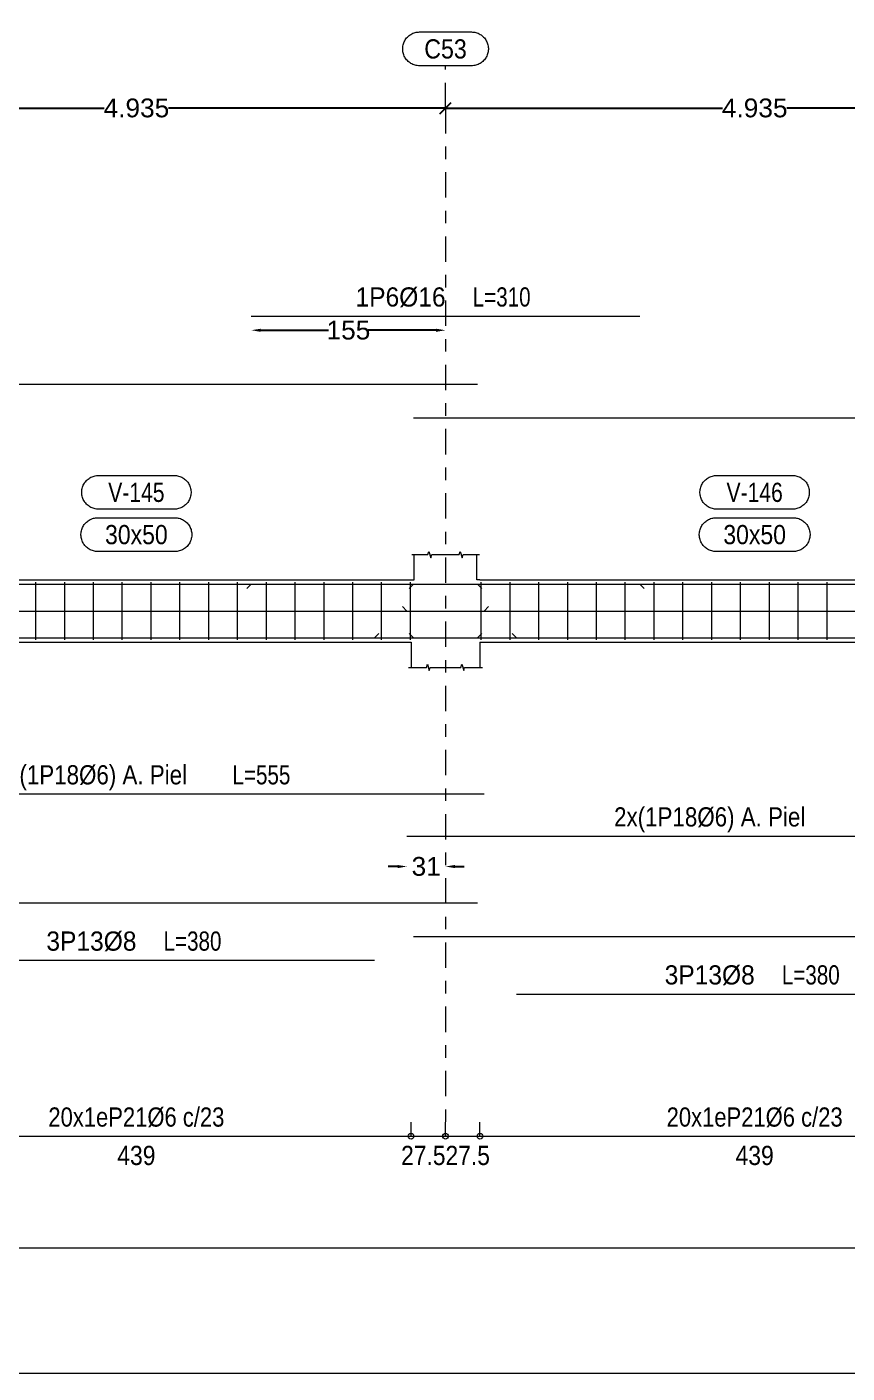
# Model space of a CAD drawing. Header units: millimetres. Extents: x 2 to 158, y -69 to 77.
# Drawn here: x 95.91 to 102.46, y 2.99 to 13.73 of the extents above; entities that cross this region are included whole.
import ezdxf
from ezdxf.enums import TextEntityAlignment as Align

# ---------------------------------------------------------------- set-up
doc = ezdxf.new("R2010")
doc.units = ezdxf.units.MM
doc.linetypes.add('CYPE_RAYAPUNTO', pattern=[0.4125, 0.2025, -0.105, 0, -0.105])
for name, color, linetype, lineweight in [('ALZ_ARM_LONG_ARM_TEXTOS', 3, 'Continuous', 9), ('ALZ_ARM_LONG_TXT_LONG', 3, 'Continuous', 9), ('ALZ_ARM_TRANS_TXT_EST', 3, 'Continuous', 9), ('ALZ_CONT_NUDOS', 122, 'Continuous', 9), ('ALZ_CONT_VIG_HORMIGON', 2, 'Continuous', 9), ('ALZ_COT_COT_ARM', 3, 'Continuous', 0), ('ALZ_COT_COT_EST', 3, 'Continuous', 0), ('ALZ_COT_COT_LIN_APOYOS', 2, 'CYPE_RAYAPUNTO', 0), ('ALZ_COT_LONGITUD_PROYECTADA', 122, 'Continuous', 0), ('ALZ_COT_TEXTOS_ESTRIBOS', 122, 'Continuous', 0), ('ALZ_REF_COT_LIN_AUX_COTA', 2, 'CYPE_RAYAPUNTO', 9), ('ALZ_REF_REF_NOMBRE', 3, 'Continuous', 9), ('ALZ_REF_REF_REFERENCIA', 3, 'Continuous', 9), ('ALZ_REF_TEXTO_REF_NOMBRE', 3, 'Continuous', 9), ('ALZ_REF_TEXTO_REF_REFERENCIA', 3, 'Continuous', 9), ('ARM_LONGITUDINAL_Ø16', 212, 'Continuous', 9), ('ARM_LONGITUDINAL_Ø6', 151, 'Continuous', 9), ('ARM_LONGITUDINAL_Ø8', 32, 'Continuous', 9), ('ARM_TRANSVERSAL_Ø6', 151, 'Continuous', 9), ('RECUAD_LIMITES', 2, 'Continuous', 0), ('RECUAD_MARCO', 1, 'Continuous', 20)]:
    doc.layers.add(name, color=color, linetype=linetype, lineweight=lineweight)
doc.styles.add('CYPETXT_0.225_romans', font='arial.ttf', dxfattribs={"height": 0.15})
doc.styles.add('CYPETXT_romans', font='arial.ttf', dxfattribs={"height": 0.2})
doc.dimstyles.new('cype_arrow', dxfattribs={"dimtxt": 0.18, "dimasz": 0.075, "dimexe": 0.05625, "dimexo": 0.05625, "dimgap": 0, "dimtad": 0, "dimdec": 4, "dimzin": 0, "dimdsep": 46, "dimtxsty": 'CYPETXT_0.225_romans', "dimcen": 0.09, "dimadec": 0, "dimazin": 0, "dimtfac": 1, "dimtdec": 4, "dimtofl": 0, "dimtmove": 2, "dimatfit": 3, "dimfxl": 1, "dimtolj": 1, "dimtzin": 0, "dimarcsym": 0})
doc.dimstyles.new('cype_oblique', dxfattribs={"dimtxt": 0.18, "dimasz": 0.18, "dimexe": 0.05625, "dimexo": 0.05625, "dimgap": 0, "dimtad": 0, "dimdec": 4, "dimzin": 0, "dimdsep": 46, "dimtxsty": 'CYPETXT_0.225_romans', "dimblk": 'OBLIQUE', "dimtsz": 0.045, "dimcen": 0.09, "dimadec": 0, "dimazin": 0, "dimtfac": 1, "dimtdec": 4, "dimtofl": 0, "dimtmove": 2, "dimatfit": 3, "dimfxl": 1, "dimtolj": 1, "dimtzin": 0, "dimarcsym": 0})

# ---------------------------------------------------------------- blocks, each defined once
blk = doc.blocks.new('*D221')
at = {"layer": 'ALZ_COT_LONGITUD_PROYECTADA', "color": 0, "lineweight": -2, "transparency": 16777216}
for p, q in [((94.275, 13.041), (94.365, 13.131)), ((99.21, 13.041), (99.3, 13.131)), ((94.32, 13.086), (96.531, 13.086)), ((99.255, 13.086), (97.044, 13.086))]:
    blk.add_line(p, q, dxfattribs=at)
at = {"layer": 'Defpoints', "color": 0, "transparency": 16777216}
for p in [(94.32, 13.086), (94.32, 13.086), (99.255, 13.086)]:
    blk.add_point(p, dxfattribs=at)
at = {"layer": 'ALZ_COT_LONGITUD_PROYECTADA', "color": 0, "transparency": 16777216, "insert": (96.788, 13.086), "char_height": 0.15, "attachment_point": 5, "style": 'CYPETXT_0.225_romans'}
blk.add_mtext('\\A1;4.935', dxfattribs=at)
blk = doc.blocks.new('_OBLIQUE')
at = {"color": 0, "linetype": 'ByBlock', "lineweight": -2}
blk.add_line((-0.5, -0.5), (0.5, 0.5), dxfattribs=at)
blk = doc.blocks.new('*D222')
at = {"layer": 'ALZ_COT_LONGITUD_PROYECTADA', "color": 0, "lineweight": -2, "transparency": 16777216}
for p, q in [((99.21, 13.041), (99.3, 13.131)), ((104.145, 13.041), (104.235, 13.131)), ((99.255, 13.086), (101.466, 13.086)), ((104.19, 13.086), (101.979, 13.086))]:
    blk.add_line(p, q, dxfattribs=at)
at = {"layer": 'Defpoints', "color": 0, "transparency": 16777216}
for p in [(99.255, 13.086), (99.255, 13.086), (104.19, 13.086)]:
    blk.add_point(p, dxfattribs=at)
at = {"layer": 'ALZ_COT_LONGITUD_PROYECTADA', "color": 0, "transparency": 16777216, "insert": (101.723, 13.086), "char_height": 0.15, "attachment_point": 5, "style": 'CYPETXT_0.225_romans'}
blk.add_mtext('\\A1;4.935', dxfattribs=at)
blk = doc.blocks.new('*D232')
at = {"layer": 'ALZ_COT_COT_ARM', "color": 0, "lineweight": -2, "transparency": 16777216}
for p, q in [((98.873, 7.03), (98.798, 7.03)), ((99.33, 7.03), (99.405, 7.03))]:
    blk.add_line(p, q, dxfattribs=at)
at = {"layer": 'ALZ_COT_COT_ARM', "color": 0, "transparency": 16777216}
for points in [[(98.873, 7.042), (98.873, 7.017), (98.948, 7.03)], [(99.33, 7.042), (99.33, 7.017), (99.255, 7.03)]]:
    blk.add_solid(points, dxfattribs=at)
at = {"layer": 'Defpoints', "color": 0, "transparency": 16777216}
for p in [(98.948, 7.03), (99.255, 7.03), (99.255, 7.03)]:
    blk.add_point(p, dxfattribs=at)
at = {"layer": 'ALZ_COT_COT_ARM', "color": 0, "transparency": 16777216, "insert": (99.101, 7.03), "char_height": 0.15, "attachment_point": 5, "style": 'CYPETXT_0.225_romans'}
blk.add_mtext('\\A1;31', dxfattribs=at)
blk = doc.blocks.new('*D242')
at = {"layer": 'ALZ_COT_COT_ARM', "color": 0, "lineweight": -2, "transparency": 16777216}
for p, q in [((97.78, 11.312), (98.321, 11.312)), ((99.18, 11.312), (98.639, 11.312))]:
    blk.add_line(p, q, dxfattribs=at)
at = {"layer": 'ALZ_COT_COT_ARM', "color": 0, "transparency": 16777216}
for points in [[(97.78, 11.324), (97.78, 11.299), (97.705, 11.312)], [(99.18, 11.324), (99.18, 11.299), (99.255, 11.312)]]:
    blk.add_solid(points, dxfattribs=at)
at = {"layer": 'Defpoints', "color": 0, "transparency": 16777216}
for p in [(97.705, 11.312), (99.255, 11.312), (99.255, 11.312)]:
    blk.add_point(p, dxfattribs=at)
at = {"layer": 'ALZ_COT_COT_ARM', "color": 0, "transparency": 16777216, "insert": (98.48, 11.312), "char_height": 0.15, "attachment_point": 5, "style": 'CYPETXT_0.225_romans'}
blk.add_mtext('\\A1;155', dxfattribs=at)

msp = doc.modelspace()

# ---------------------------------------------------------------- linework, layer by layer
at = {"layer": 'ALZ_CONT_NUDOS'}
for p, q in [((99.00515, 9.32004), (99.00515, 9.52004)), ((99.50515, 9.32004), (99.50515, 9.52004)), ((98.98015, 9.32004), (99.00515, 9.32004)), ((99.53015, 9.32004), (99.50515, 9.32004)), ((98.98015, 8.82004), (98.98015, 8.62004)), ((99.53015, 8.82004), (99.53015, 8.62004))]:
    msp.add_line(p, q, dxfattribs=at)
for points in [[(98.98515, 9.52004), (99.11515, 9.52004), (99.12265, 9.54504), (99.13765, 9.49504), (99.14515, 9.52004), (99.27515, 9.52004)], [(99.23515, 9.52004), (99.36515, 9.52004), (99.37265, 9.54504), (99.38765, 9.49504), (99.39515, 9.52004), (99.52515, 9.52004)], [(98.96015, 8.62004), (99.10265, 8.62004), (99.11015, 8.64504), (99.12515, 8.59504), (99.13265, 8.62004), (99.27515, 8.62004)], [(99.23515, 8.62004), (99.37765, 8.62004), (99.38515, 8.64504), (99.40015, 8.59504), (99.40765, 8.62004), (99.55015, 8.62004)]]:
    msp.add_lwpolyline(points, dxfattribs=at)
at = {"layer": 'ALZ_CONT_VIG_HORMIGON'}
for p, q in [((94.59515, 9.32004), (98.98015, 9.32004)), ((99.53015, 9.32004), (103.91515, 9.32004)), ((94.59515, 8.82004), (98.98015, 8.82004)), ((99.53015, 8.82004), (103.91515, 8.82004))]:
    msp.add_line(p, q, dxfattribs=at)
at = {"layer": 'ALZ_COT_COT_EST'}
for p, q in [((98.98015, 4.87622), (98.98015, 4.98872)), ((99.25515, 4.87622), (99.25515, 4.98872)), ((99.53015, 4.87622), (99.53015, 4.98872))]:
    msp.add_line(p, q, dxfattribs=at)
for points in [[(94.59515, 4.87622), (98.98015, 4.87622), (98.98015, 4.98872)], [(98.98015, 4.87622), (99.25515, 4.87622), (99.25515, 4.98872)], [(99.25515, 4.87622), (99.53015, 4.87622), (99.53015, 4.98872)], [(99.53015, 4.87622), (103.91515, 4.87622), (103.91515, 4.98872)]]:
    msp.add_lwpolyline(points, dxfattribs=at)
for centre in [(98.98015, 4.87622), (98.98015, 4.87622), (99.25515, 4.87622), (99.25515, 4.87622), (99.53015, 4.87622), (99.53015, 4.87622)]:
    msp.add_circle(centre, 0.0225, dxfattribs=at)
at = {"layer": 'ALZ_COT_COT_LIN_APOYOS'}
msp.add_line((99.25515, 13.08585), (99.25515, 4.87622), dxfattribs=at)
at = {"layer": 'ALZ_REF_COT_LIN_AUX_COTA'}
msp.add_line((99.25515, 13.08585), (99.25515, 13.42335), dxfattribs=at)
at = {"layer": 'ALZ_REF_REF_NOMBRE'}
for points in [[(97.08915, 10.15254), (97.09816, 10.15224), (97.10714, 10.15134), (97.11604, 10.14984), (97.12481, 10.14774), (97.13343, 10.14507), (97.14185, 10.14183), (97.15003, 10.13803), (97.15795, 10.13369), (97.16555, 10.12884), (97.17281, 10.12349), (97.1797, 10.11766), (97.18619, 10.11139), (97.19224, 10.1047), (97.19783, 10.09762), (97.20294, 10.09018), (97.20754, 10.08242), (97.21161, 10.07437), (97.21513, 10.06606), (97.21809, 10.05754), (97.22047, 10.04884), (97.22227, 10.03999), (97.22347, 10.03105), (97.22407, 10.02205), (97.22407, 10.01303), (97.22347, 10.00403), (97.22227, 9.99509), (97.22047, 9.98624), (97.21809, 9.97754), (97.21513, 9.96902), (97.21161, 9.96071), (97.20754, 9.95266), (97.20294, 9.9449), (97.19783, 9.93746), (97.19224, 9.93038), (97.18619, 9.92369), (97.1797, 9.91742), (97.17281, 9.91159), (97.16555, 9.90624), (97.15795, 9.90139), (97.15003, 9.89705), (97.14185, 9.89325), (97.13343, 9.89001), (97.12481, 9.88734), (97.11604, 9.88525), (97.10714, 9.88374), (97.09816, 9.88284), (97.08915, 9.88254), (96.48615, 9.88254), (96.47713, 9.88284), (96.46815, 9.88374), (96.45926, 9.88525), (96.45048, 9.88734), (96.44186, 9.89001), (96.43345, 9.89325), (96.42526, 9.89705), (96.41735, 9.90139), (96.40974, 9.90624), (96.40248, 9.91159), (96.39559, 9.91742), (96.38911, 9.92369), (96.38305, 9.93038), (96.37746, 9.93746), (96.37236, 9.9449), (96.36776, 9.95266), (96.36369, 9.96071), (96.36017, 9.96902), (96.35721, 9.97754), (96.35483, 9.98624), (96.35303, 9.99509), (96.35183, 10.00403), (96.35122, 10.01303), (96.35122, 10.02205), (96.35183, 10.03105), (96.35303, 10.03999), (96.35483, 10.04884), (96.35721, 10.05754), (96.36017, 10.06606), (96.36369, 10.07437), (96.36776, 10.08242), (96.37236, 10.09018), (96.37746, 10.09762), (96.38305, 10.1047), (96.38911, 10.11139), (96.39559, 10.11766), (96.40248, 10.12349), (96.40974, 10.12884), (96.41735, 10.13369), (96.42526, 10.13803), (96.43345, 10.14183), (96.44186, 10.14507), (96.45048, 10.14774), (96.45926, 10.14984), (96.46815, 10.15134), (96.47713, 10.15224), (96.48615, 10.15254), (97.08915, 10.15254)], [(102.02415, 10.15254), (102.03316, 10.15224), (102.04214, 10.15134), (102.05104, 10.14984), (102.05981, 10.14774), (102.06843, 10.14507), (102.07685, 10.14183), (102.08503, 10.13803), (102.09295, 10.13369), (102.10055, 10.12884), (102.10781, 10.12349), (102.1147, 10.11766), (102.12119, 10.11139), (102.12724, 10.1047), (102.13283, 10.09762), (102.13794, 10.09018), (102.14254, 10.08242), (102.14661, 10.07437), (102.15013, 10.06606), (102.15309, 10.05754), (102.15547, 10.04884), (102.15727, 10.03999), (102.15847, 10.03105), (102.15907, 10.02205), (102.15907, 10.01303), (102.15847, 10.00403), (102.15727, 9.99509), (102.15547, 9.98624), (102.15309, 9.97754), (102.15013, 9.96902), (102.14661, 9.96071), (102.14254, 9.95266), (102.13794, 9.9449), (102.13283, 9.93746), (102.12724, 9.93038), (102.12119, 9.92369), (102.1147, 9.91742), (102.10781, 9.91159), (102.10055, 9.90624), (102.09295, 9.90139), (102.08503, 9.89705), (102.07685, 9.89325), (102.06843, 9.89001), (102.05981, 9.88734), (102.05104, 9.88525), (102.04214, 9.88374), (102.03316, 9.88284), (102.02415, 9.88254), (101.42115, 9.88254), (101.41213, 9.88284), (101.40315, 9.88374), (101.39426, 9.88525), (101.38548, 9.88734), (101.37686, 9.89001), (101.36845, 9.89325), (101.36026, 9.89705), (101.35235, 9.90139), (101.34474, 9.90624), (101.33748, 9.91159), (101.33059, 9.91742), (101.32411, 9.92369), (101.31805, 9.93038), (101.31246, 9.93746), (101.30736, 9.9449), (101.30276, 9.95266), (101.29869, 9.96071), (101.29517, 9.96902), (101.29221, 9.97754), (101.28983, 9.98624), (101.28803, 9.99509), (101.28683, 10.00403), (101.28622, 10.01303), (101.28622, 10.02205), (101.28683, 10.03105), (101.28803, 10.03999), (101.28983, 10.04884), (101.29221, 10.05754), (101.29517, 10.06606), (101.29869, 10.07437), (101.30276, 10.08242), (101.30736, 10.09018), (101.31246, 10.09762), (101.31805, 10.1047), (101.32411, 10.11139), (101.33059, 10.11766), (101.33748, 10.12349), (101.34474, 10.12884), (101.35235, 10.13369), (101.36026, 10.13803), (101.36845, 10.14183), (101.37686, 10.14507), (101.38548, 10.14774), (101.39426, 10.14984), (101.40315, 10.15134), (101.41213, 10.15224), (101.42115, 10.15254), (102.02415, 10.15254)], [(97.09477, 9.81504), (97.10379, 9.81474), (97.11277, 9.81384), (97.12166, 9.81234), (97.13044, 9.81024), (97.13906, 9.80757), (97.14748, 9.80433), (97.15566, 9.80053), (97.16357, 9.79619), (97.17118, 9.79134), (97.17844, 9.78599), (97.18533, 9.78016), (97.19181, 9.77389), (97.19787, 9.7672), (97.20346, 9.76012), (97.20856, 9.75268), (97.21316, 9.74492), (97.21723, 9.73687), (97.22075, 9.72856), (97.22371, 9.72004), (97.2261, 9.71134), (97.22789, 9.70249), (97.22909, 9.69355), (97.2297, 9.68455), (97.2297, 9.67553), (97.22909, 9.66653), (97.22789, 9.65759), (97.2261, 9.64874), (97.22371, 9.64004), (97.22075, 9.63152), (97.21723, 9.62321), (97.21316, 9.61516), (97.20856, 9.6074), (97.20346, 9.59996), (97.19787, 9.59288), (97.19181, 9.58619), (97.18533, 9.57992), (97.17844, 9.57409), (97.17118, 9.56874), (97.16357, 9.56389), (97.15566, 9.55955), (97.14748, 9.55575), (97.13906, 9.55251), (97.13044, 9.54984), (97.12166, 9.54775), (97.11277, 9.54624), (97.10379, 9.54534), (97.09477, 9.54504), (96.48052, 9.54504), (96.47151, 9.54534), (96.46253, 9.54624), (96.45363, 9.54775), (96.44486, 9.54984), (96.43624, 9.55251), (96.42782, 9.55575), (96.41964, 9.55955), (96.41172, 9.56389), (96.40412, 9.56874), (96.39686, 9.57409), (96.38997, 9.57992), (96.38348, 9.58619), (96.37743, 9.59288), (96.37184, 9.59996), (96.36673, 9.6074), (96.36213, 9.61516), (96.35807, 9.62321), (96.35454, 9.63152), (96.35158, 9.64004), (96.3492, 9.64874), (96.3474, 9.65759), (96.3462, 9.66653), (96.3456, 9.67553), (96.3456, 9.68455), (96.3462, 9.69355), (96.3474, 9.70249), (96.3492, 9.71134), (96.35158, 9.72004), (96.35454, 9.72856), (96.35807, 9.73687), (96.36213, 9.74492), (96.36673, 9.75268), (96.37184, 9.76012), (96.37743, 9.7672), (96.38348, 9.77389), (96.38997, 9.78016), (96.39686, 9.78599), (96.40412, 9.79134), (96.41172, 9.79619), (96.41964, 9.80053), (96.42782, 9.80433), (96.43624, 9.80757), (96.44486, 9.81024), (96.45363, 9.81234), (96.46253, 9.81384), (96.47151, 9.81474), (96.48052, 9.81504), (97.09477, 9.81504)], [(102.02977, 9.81504), (102.03879, 9.81474), (102.04777, 9.81384), (102.05666, 9.81234), (102.06544, 9.81024), (102.07406, 9.80757), (102.08248, 9.80433), (102.09066, 9.80053), (102.09857, 9.79619), (102.10618, 9.79134), (102.11344, 9.78599), (102.12033, 9.78016), (102.12681, 9.77389), (102.13287, 9.7672), (102.13846, 9.76012), (102.14356, 9.75268), (102.14816, 9.74492), (102.15223, 9.73687), (102.15575, 9.72856), (102.15871, 9.72004), (102.1611, 9.71134), (102.16289, 9.70249), (102.16409, 9.69355), (102.1647, 9.68455), (102.1647, 9.67553), (102.16409, 9.66653), (102.16289, 9.65759), (102.1611, 9.64874), (102.15871, 9.64004), (102.15575, 9.63152), (102.15223, 9.62321), (102.14816, 9.61516), (102.14356, 9.6074), (102.13846, 9.59996), (102.13287, 9.59288), (102.12681, 9.58619), (102.12033, 9.57992), (102.11344, 9.57409), (102.10618, 9.56874), (102.09857, 9.56389), (102.09066, 9.55955), (102.08248, 9.55575), (102.07406, 9.55251), (102.06544, 9.54984), (102.05666, 9.54775), (102.04777, 9.54624), (102.03879, 9.54534), (102.02977, 9.54504), (101.41552, 9.54504), (101.40651, 9.54534), (101.39753, 9.54624), (101.38863, 9.54775), (101.37986, 9.54984), (101.37124, 9.55251), (101.36282, 9.55575), (101.35464, 9.55955), (101.34672, 9.56389), (101.33912, 9.56874), (101.33186, 9.57409), (101.32497, 9.57992), (101.31848, 9.58619), (101.31243, 9.59288), (101.30684, 9.59996), (101.30173, 9.6074), (101.29713, 9.61516), (101.29307, 9.62321), (101.28954, 9.63152), (101.28658, 9.64004), (101.2842, 9.64874), (101.2824, 9.65759), (101.2812, 9.66653), (101.2806, 9.67553), (101.2806, 9.68455), (101.2812, 9.69355), (101.2824, 9.70249), (101.2842, 9.71134), (101.28658, 9.72004), (101.28954, 9.72856), (101.29307, 9.73687), (101.29713, 9.74492), (101.30173, 9.75268), (101.30684, 9.76012), (101.31243, 9.7672), (101.31848, 9.77389), (101.32497, 9.78016), (101.33186, 9.78599), (101.33912, 9.79134), (101.34672, 9.79619), (101.35464, 9.80053), (101.36282, 9.80433), (101.37124, 9.80757), (101.37986, 9.81024), (101.38863, 9.81234), (101.39753, 9.81384), (101.40651, 9.81474), (101.41552, 9.81504), (102.02977, 9.81504)]]:
    msp.add_lwpolyline(points, close=True, dxfattribs=at)
at = {"layer": 'ALZ_REF_REF_REFERENCIA'}
msp.add_lwpolyline([(99.46215, 13.69335), (99.47116, 13.69305), (99.48014, 13.69215), (99.48904, 13.69065), (99.49781, 13.68856), (99.50643, 13.68588), (99.51485, 13.68264), (99.52303, 13.67884), (99.53095, 13.67451), (99.53855, 13.66965), (99.54581, 13.6643), (99.5527, 13.65848), (99.55919, 13.6522), (99.56524, 13.64551), (99.57083, 13.63843), (99.57594, 13.63099), (99.58054, 13.62323), (99.58461, 13.61518), (99.58813, 13.60687), (99.59109, 13.59835), (99.59347, 13.58965), (99.59527, 13.58081), (99.59647, 13.57187), (99.59707, 13.56286), (99.59707, 13.55384), (99.59647, 13.54484), (99.59527, 13.5359), (99.59347, 13.52706), (99.59109, 13.51836), (99.58813, 13.50983), (99.58461, 13.50153), (99.58054, 13.49348), (99.57594, 13.48571), (99.57083, 13.47827), (99.56524, 13.47119), (99.55919, 13.4645), (99.5527, 13.45823), (99.54581, 13.45241), (99.53855, 13.44705), (99.53095, 13.4422), (99.52303, 13.43786), (99.51485, 13.43407), (99.50643, 13.43082), (99.49781, 13.42815), (99.48904, 13.42606), (99.48014, 13.42456), (99.47116, 13.42366), (99.46215, 13.42335), (99.04815, 13.42335), (99.03913, 13.42366), (99.03015, 13.42456), (99.02126, 13.42606), (99.01248, 13.42815), (99.00386, 13.43082), (98.99545, 13.43407), (98.98726, 13.43786), (98.97935, 13.4422), (98.97174, 13.44705), (98.96448, 13.45241), (98.95759, 13.45823), (98.95111, 13.4645), (98.94505, 13.47119), (98.93946, 13.47827), (98.93436, 13.48571), (98.92976, 13.49348), (98.92569, 13.50153), (98.92217, 13.50983), (98.91921, 13.51836), (98.91683, 13.52706), (98.91503, 13.5359), (98.91383, 13.54484), (98.91322, 13.55384), (98.91322, 13.56286), (98.91383, 13.57187), (98.91503, 13.58081), (98.91683, 13.58965), (98.91921, 13.59835), (98.92217, 13.60687), (98.92569, 13.61518), (98.92976, 13.62323), (98.93436, 13.63099), (98.93946, 13.63843), (98.94505, 13.64551), (98.95111, 13.6522), (98.95759, 13.65848), (98.96448, 13.6643), (98.97174, 13.66965), (98.97935, 13.67451), (98.98726, 13.67884), (98.99545, 13.68264), (99.00386, 13.68588), (99.01248, 13.68856), (99.02126, 13.69065), (99.03015, 13.69215), (99.03913, 13.69305), (99.04815, 13.69335), (99.46215, 13.69335)], close=True, dxfattribs=at)
at = {"layer": 'ARM_LONGITUDINAL_Ø16'}
for p, q in [((97.70515, 9.28404), (97.66979, 9.24869)), ((100.80515, 9.28404), (100.8405, 9.24869))]:
    msp.add_line(p, q, dxfattribs=at)
for points in [[(97.70515, 11.42422), (100.80515, 11.42422)], [(97.70515, 9.28404), (100.80515, 9.28404)]]:
    msp.add_lwpolyline(points, dxfattribs=at)
at = {"layer": 'ARM_LONGITUDINAL_Ø6'}
for p, q in [((98.94765, 9.07004), (98.91229, 9.1054)), ((99.56265, 9.07004), (99.598, 9.1054))]:
    msp.add_line(p, q, dxfattribs=at)
for points in [[(94.01265, 9.07004), (99.56265, 9.07004)], [(98.94765, 9.07004), (104.49765, 9.07004)], [(94.01265, 7.60891), (99.56265, 7.60891)], [(98.94765, 7.27279), (104.49765, 7.27279)]]:
    msp.add_lwpolyline(points, dxfattribs=at)
at = {"layer": 'ARM_LONGITUDINAL_Ø8'}
for p, q in [((99.00015, 9.28404), (98.96479, 9.24869)), ((99.51015, 9.28404), (99.5455, 9.24869)), ((98.68765, 8.85604), (98.723, 8.8914)), ((99.00015, 8.85604), (98.96479, 8.8914)), ((99.51015, 8.85604), (99.5455, 8.8914)), ((99.82265, 8.85604), (99.78729, 8.8914))]:
    msp.add_line(p, q, dxfattribs=at)
for points in [[(89.13015, 10.88237), (99.51015, 10.88237)], [(99.00015, 10.61254), (109.38015, 10.61254)], [(89.13015, 9.28404), (99.51015, 9.28404)], [(99.00015, 9.28404), (109.38015, 9.28404)], [(89.13015, 8.85604), (99.51015, 8.85604)], [(94.88765, 8.85604), (98.68765, 8.85604)], [(99.00015, 8.85604), (109.38015, 8.85604)], [(99.82265, 8.85604), (103.62265, 8.85604)], [(89.13015, 6.74105), (99.51015, 6.74105)], [(99.00015, 6.47122), (109.38015, 6.47122)], [(94.88765, 6.28105), (98.68765, 6.28105)], [(99.82265, 6.01122), (103.62265, 6.01122)]]:
    msp.add_lwpolyline(points, dxfattribs=at)
at = {"layer": 'ARM_TRANSVERSAL_Ø6'}
for p, q in [((95.98265, 9.30004), (95.98265, 8.84004)), ((96.21265, 9.30004), (96.21265, 8.84004)), ((96.44265, 9.30004), (96.44265, 8.84004)), ((96.67265, 9.30004), (96.67265, 8.84004)), ((96.90265, 9.30004), (96.90265, 8.84004)), ((97.13265, 9.30004), (97.13265, 8.84004)), ((97.36265, 9.30004), (97.36265, 8.84004)), ((97.59265, 9.30004), (97.59265, 8.84004)), ((97.82265, 9.30004), (97.82265, 8.84004)), ((98.05265, 9.30004), (98.05265, 8.84004)), ((98.28265, 9.30004), (98.28265, 8.84004)), ((98.51265, 9.30004), (98.51265, 8.84004)), ((98.74265, 9.30004), (98.74265, 8.84004)), ((98.97265, 9.30004), (98.97265, 8.84004)), ((99.53765, 9.30004), (99.53765, 8.84004)), ((99.76765, 9.30004), (99.76765, 8.84004)), ((99.99765, 9.30004), (99.99765, 8.84004)), ((100.22765, 9.30004), (100.22765, 8.84004)), ((100.45765, 9.30004), (100.45765, 8.84004)), ((100.68765, 9.30004), (100.68765, 8.84004)), ((100.91765, 9.30004), (100.91765, 8.84004)), ((101.14765, 9.30004), (101.14765, 8.84004)), ((101.37765, 9.30004), (101.37765, 8.84004)), ((101.60765, 9.30004), (101.60765, 8.84004)), ((101.83765, 9.30004), (101.83765, 8.84004)), ((102.06765, 9.30004), (102.06765, 8.84004)), ((102.29765, 9.30004), (102.29765, 8.84004))]:
    msp.add_line(p, q, dxfattribs=at)
at = {"layer": 'RECUAD_LIMITES'}
msp.add_lwpolyline([(67.36494, 2.98504), (158.36494, 2.98504), (158.36494, 22.38504), (67.36494, 22.38504), (67.36494, 4.08504)], close=True, dxfattribs=at)
at = {"layer": 'RECUAD_MARCO'}
msp.add_lwpolyline([(69.86494, 3.98504), (157.36494, 3.98504), (157.36494, 21.38504), (69.86494, 21.38504), (69.86494, 5.08504)], close=True, dxfattribs=at)

# ---------------------------------------------------------------- texts
at = {"layer": 'ALZ_ARM_LONG_ARM_TEXTOS', "style": 'CYPETXT_romans'}
for s, height, width, p in [('1P6%%c16', 0.153333, 0.914795, (98.8964, 11.50088)), ('2x(1P18%%c6) A. Piel', 0.1533333, 0.832631, (96.4289, 7.68558)), ('2x(1P18%%c6) A. Piel', 0.1533333, 0.832631, (101.3639, 7.34945)), ('3P13%%c8', 0.153333, 0.914795, (96.4289, 6.35772)), ('3P13%%c8', 0.153333, 0.914795, (101.3639, 6.08789))]:
    msp.add_text(s, height=height, dxfattribs=dict(at, width=width)).set_placement(p, align=Align.CENTER)
at = {"layer": 'ALZ_ARM_LONG_TXT_LONG', "style": 'CYPETXT_romans', "width": 0.768527}
for s, p in [(' L=310', (99.68027, 11.50088)), (' L=555', (97.7629, 7.68558)), (' L=380', (97.21277, 6.35772)), (' L=380', (102.14777, 6.08789))]:
    msp.add_text(s, height=0.153333, dxfattribs=at).set_placement(p, align=Align.CENTER)
at = {"layer": 'ALZ_ARM_TRANS_TXT_EST', "style": 'CYPETXT_romans', "width": 0.819407}
for p in [(96.78765, 4.95289), (101.72265, 4.95289)]:
    msp.add_text('20x1eP21%%c6 c/23', height=0.1533333, dxfattribs=at).set_placement(p, align=Align.CENTER)
at = {"layer": 'ALZ_COT_TEXTOS_ESTRIBOS', "style": 'CYPETXT_romans', "width": 0.853312}
for p in [(96.78765, 4.79956), (101.72265, 4.79956)]:
    msp.add_text('439', height=0.153333, dxfattribs=at).set_placement(p, align=Align.TOP_CENTER)
at = {"layer": 'ALZ_COT_TEXTOS_ESTRIBOS', "style": 'CYPETXT_romans', "width": 0.85041}
msp.add_text('27.5', height=0.153333, dxfattribs=at).set_placement((99.25515, 4.79956), align=Align.TOP_RIGHT)
msp.add_text('27.5', height=0.153333, dxfattribs=at).set_placement((99.25515, 4.79956), align=Align.TOP_LEFT)
at = {"layer": 'ALZ_REF_TEXTO_REF_NOMBRE', "style": 'CYPETXT_romans'}
for s, width, p in [('V-145', 0.78605, (96.78765, 10.01754)), ('V-146', 0.78605, (101.72265, 10.01754)), ('30x50', 0.857077, (96.78765, 9.68004)), ('30x50', 0.857077, (101.72265, 9.68004))]:
    msp.add_text(s, height=0.153333, dxfattribs=dict(at, width=width)).set_placement(p, align=Align.MIDDLE_CENTER)
at = {"layer": 'ALZ_REF_TEXTO_REF_REFERENCIA', "style": 'CYPETXT_romans', "width": 0.864}
msp.add_text('C53', height=0.153333, dxfattribs=at).set_placement((99.25515, 13.55835), align=Align.MIDDLE_CENTER)

# ---------------------------------------------------------------- dimensions: what is measured, and where the dimension line sits
at = {"layer": 'ALZ_COT_COT_ARM'}
for p1, p2, text, picture, middle in [((97.70515, 11.31172), (99.25515, 11.31172), '155', '*D242', (98.48015, 11.31172)), ((98.94765, 7.02979), (99.25515, 7.02979), '31', '*D232', (99.1014, 7.02979))]:
    dim = msp.add_aligned_dim(p1=p1, p2=p2, distance=0, text=text, dimstyle='cype_arrow', override={"dimexe": 0, "dimexo": 0}, dxfattribs=at)
    dim.commit()
    dim.dimension.update_dxf_attribs({"geometry": picture, "text_midpoint": middle})
at = {"layer": 'ALZ_COT_LONGITUD_PROYECTADA'}
for p1, p2, picture, middle in [((99.25515, 13.08585), (94.32015, 13.08585), '*D221', (96.78765, 13.08585)), ((104.19015, 13.08585), (99.25515, 13.08585), '*D222', (101.72265, 13.08585))]:
    dim = msp.add_aligned_dim(p1=p1, p2=p2, distance=0, text='4.935', dimstyle='cype_oblique', override={"dimexe": 0, "dimexo": 0}, dxfattribs=at)
    dim.commit()
    dim.dimension.update_dxf_attribs({"geometry": picture, "text_midpoint": middle})

doc.saveas('drawing.dxf')
